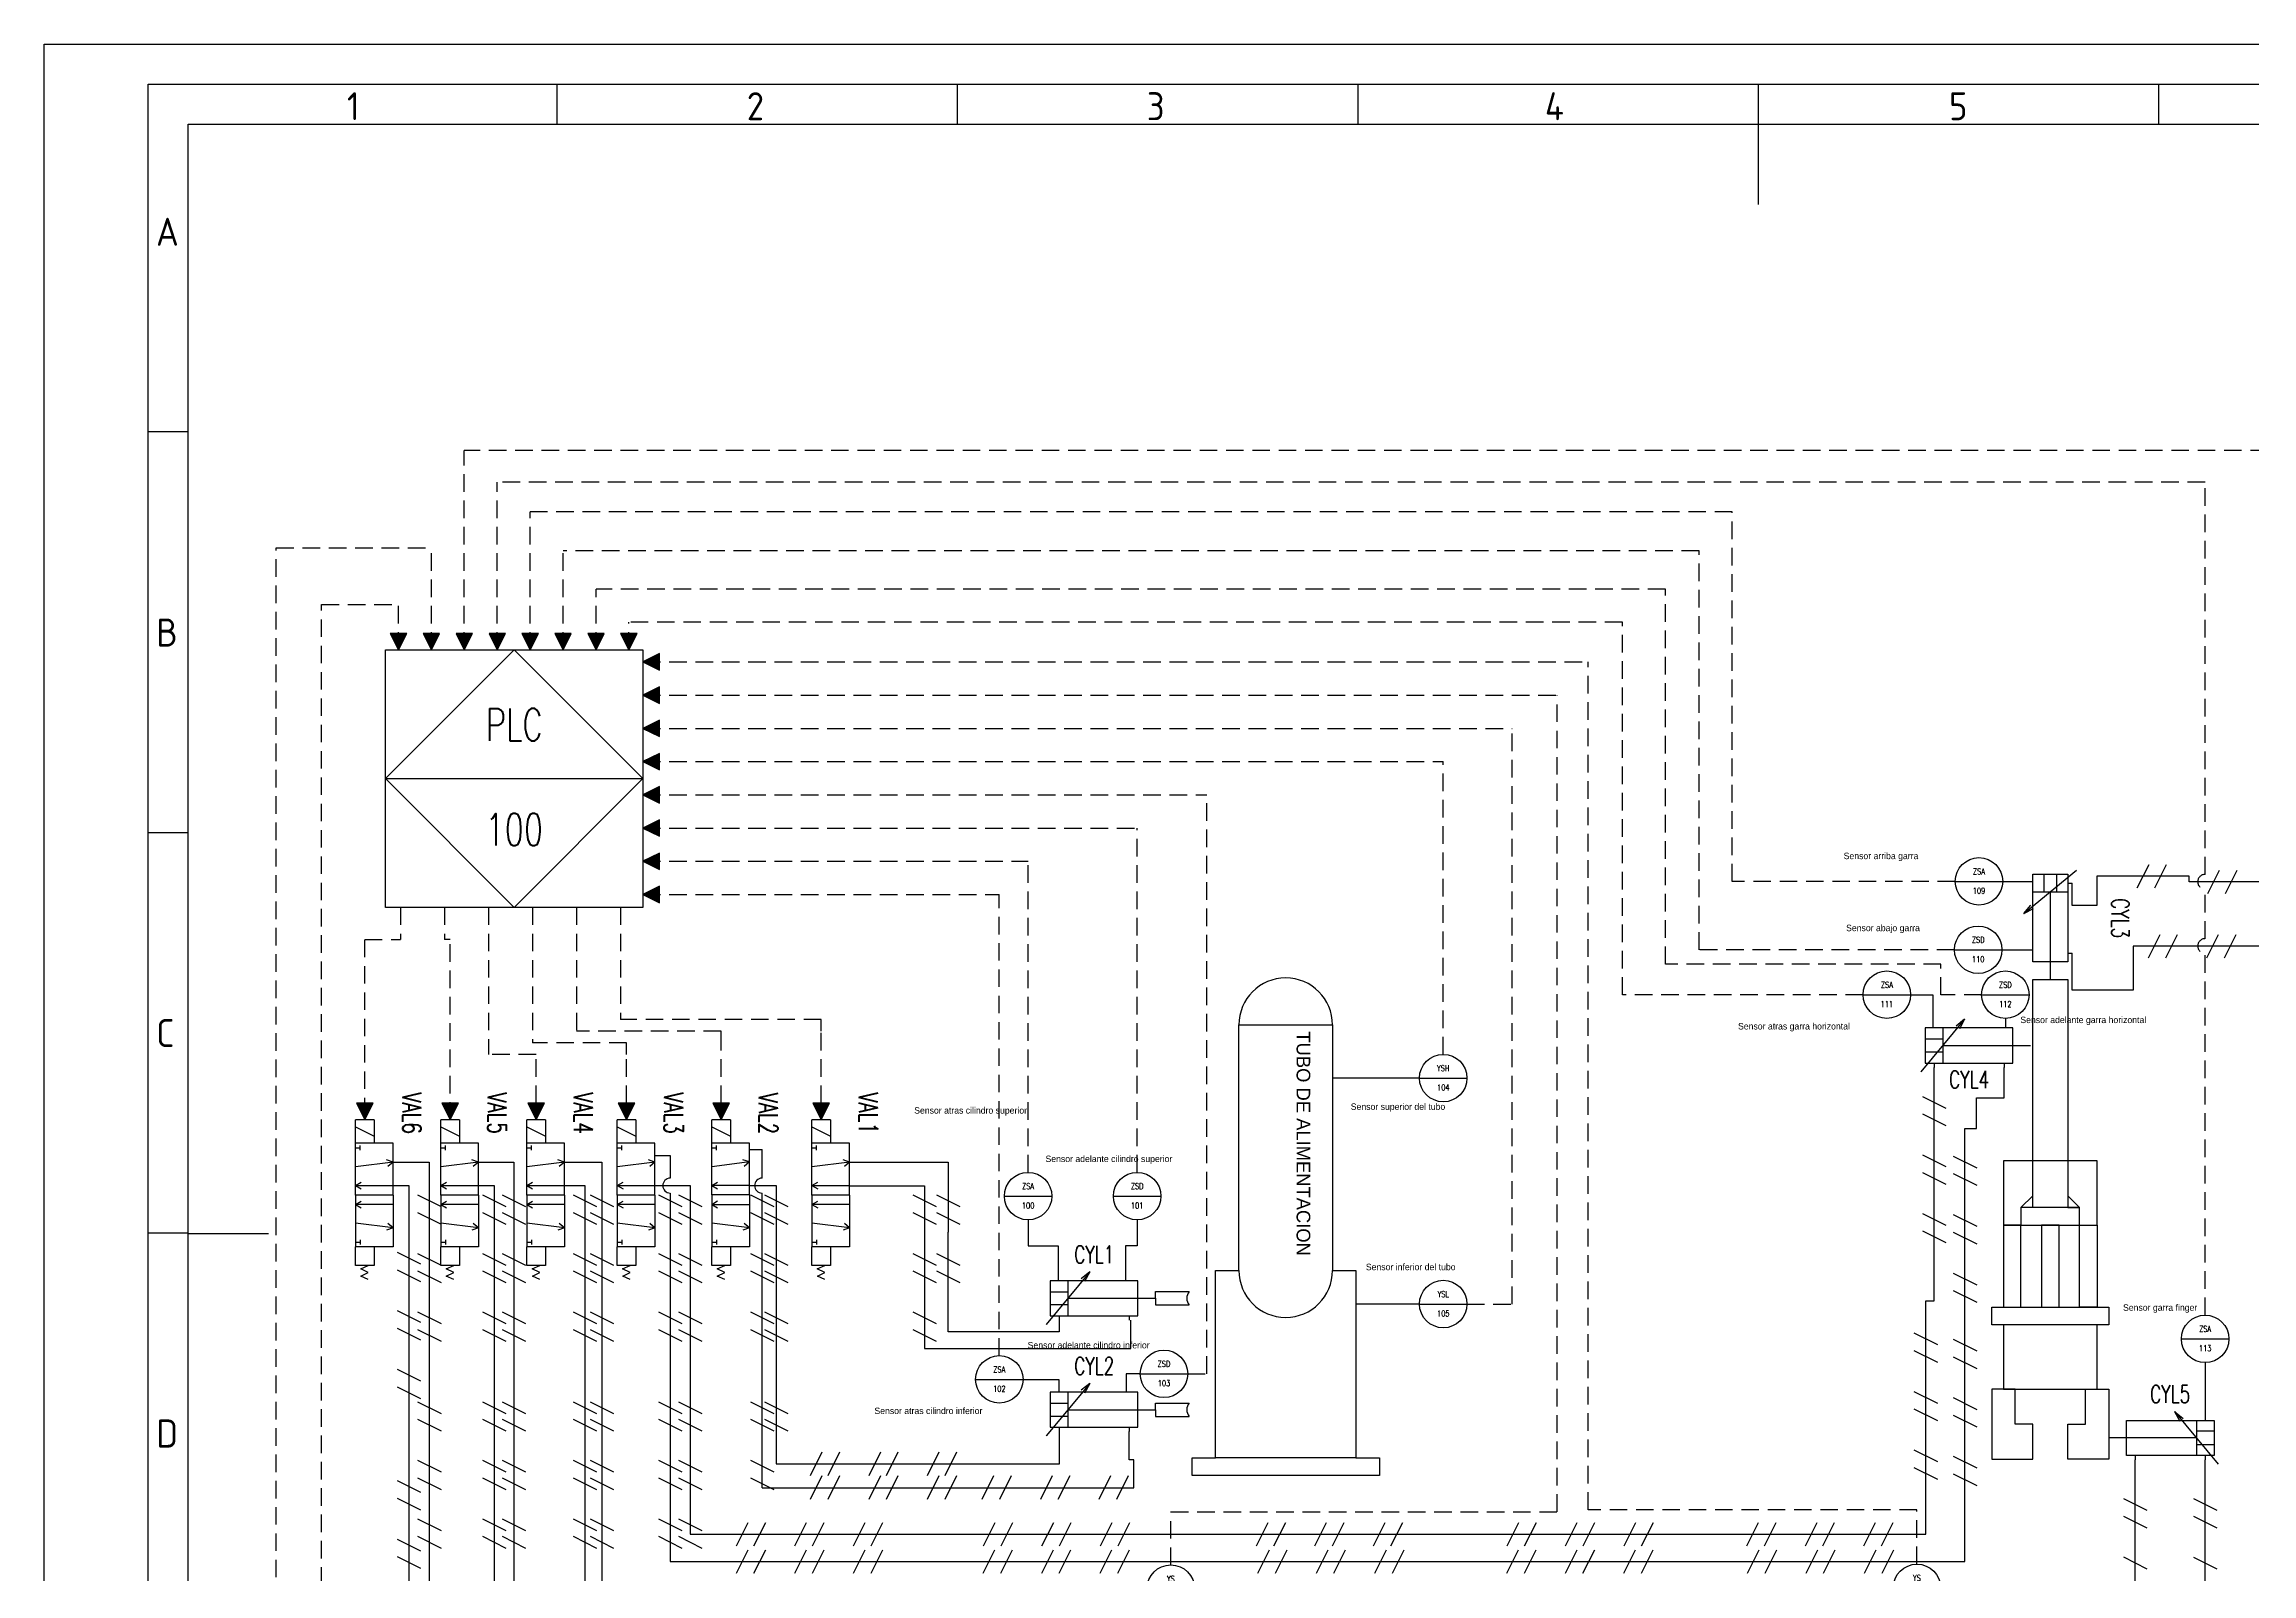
# Model space of a CAD drawing. Header units: millimetres. Extents: x -9 to 566, y -35 to 371.
# Drawn here: x -8.6 to 368.7, y 109.9 to 371.3 of the extents above; entities that cross this region are included whole.
import ezdxf
from ezdxf.enums import TextEntityAlignment as Align

# ---------------------------------------------------------------- set-up
doc = ezdxf.new("R2010")
doc.units = ezdxf.units.MM
doc.header["$LTSCALE"] = 6
doc.linetypes.add('DASHED', pattern=[0.75, 0.5, -0.25])
for name, color, linetype in [('025', 1, 'Continuous'), ('035', 5, 'Continuous'), ('07', 7, 'Continuous'), ('GRN_0.5mm^2', 3, 'DASHED'), ('RED_0.5mm^2', 1, 'Continuous'), ('SYMS', 7, 'Continuous'), ('TAGS', 51, 'Continuous'), ('WHT_0.5mm^2', 7, 'Continuous')]:
    doc.layers.add(name, color=color, linetype=linetype)
doc.styles.add('ISO Proportional', font='isocp.shx')
doc.styles.add('WD', font='romans.shx')

# ---------------------------------------------------------------- blocks, each defined once
blk = doc.blocks.new('IEC_border_a3')
at = {"layer": '035'}
for p, q in [((64, 292), (64, 287)), ((114, 292), (114, 287)), ((164, 292), (164, 287)), ((214, 292), (214, 287)), ((264, 292), (264, 287)), ((17.97, 248.58), (12.98, 248.58)), ((17.98, 198.54), (13, 198.54)), ((17.98, 148.54), (13, 148.54))]:
    blk.add_line(p, q, dxfattribs=at)
for points in [[(0, 297), (420, 297), (420, 0), (0, 0)], [(18, 287), (410, 287), (410, 10), (18, 10)]]:
    blk.add_lwpolyline(points, close=True, dxfattribs=at)
at = {"layer": '07'}
for p, q in [((214, 287), (214, 277)), ((18, 148.5), (28, 148.5))]:
    blk.add_line(p, q, dxfattribs=at)
blk.add_lwpolyline([(13, 292), (415, 292), (415, 5), (13, 5)], close=True, dxfattribs=at)
at = {"layer": '035', "style": 'ISO Proportional'}
for s, p in [('1', (37.81, 287.5)), ('2', (87.73, 287.5)), ('3', (137.68, 287.5)), ('4', (187.38, 287.5)), ('5', (237.84, 287.5)), ('A', (13.98, 271.83)), ('B', (14, 221.79)), ('C', (14, 171.79)), ('D', (14, 121.79))]:
    blk.add_text(s, height=3.5, dxfattribs=at).set_placement(p)
blk = doc.blocks.new('HIN1_INFRONT_MAIN')
at = {"ltscale": 0.127}
blk.add_line((-0.5, 0), (0.5, 0), dxfattribs=at)
at = {"ltscale": 3.2258}
blk.add_circle((0, 0), 0.5, dxfattribs=at)
at = {"style": 'WD', "width": 0.7}
for tag, height, p in [('INST', 0.125, (-0.481, 0.455)), ('TERM01', 0.0625, (-0.524, 0.018)), ('LOC', 0.125, (-0.481, 0.293))]:
    blk.add_attdef(tag, text='', height=height, dxfattribs=at).set_placement(p, align=Align.RIGHT)
for tag, p, height in [('X2TERM04', (0, 0.5), 0.005), ('TERM04', (0.021, 0.531), 0.0625), ('X4TERM01', (-0.5, 0), 0.005), ('X1TERM03', (0.5, 0), 0.005), ('TERM03', (0.522, 0.018), 0.0625), ('RATING1', (0.513, -0.162), 0.125), ('DESC1', (0.513, -0.321), 0.125), ('DESC2', (0.513, -0.51), 0.125), ('X8TERM02', (0, -0.5), 0.005), ('TERM02', (0.023, -0.581), 0.0625), ('WDTAGALT', (0.513, -0.866), 0.125), ('DESC3', (0.513, -0.691), 0.125)]:
    blk.add_attdef(tag, p, '', height=height, dxfattribs=at)
for tag, p in [('TAG1_PART1', (0, 0.147)), ('TAG1_PART2', (0, -0.26))]:
    blk.add_attdef(tag, text='', height=0.125, dxfattribs=at).set_placement(p, align=Align.CENTER)
blk.add_attdef('XREF', text='', height=0.0625, rotation=0.0625, dxfattribs=at).set_placement((0.546, 0.412), align=Align.TOP_CENTER)
at = {"style": 'WD', "width": 0.7, "flags": 1}
for tag, p in [('WDTYPE', (-0.535, -0.17)), ('CAT', (-0.546, -0.253)), ('MFG', (-0.544, -0.28)), ('FAMILY', (-0.537, -0.223)), ('ASSYCODE', (-0.525, -0.306))]:
    blk.add_attdef(tag, text='', height=0.01, dxfattribs=at).set_placement(p, align=Align.CENTER)
blk = doc.blocks.new('VCY1_SGL_VAR_CUSH')
for p, q in [((0.218, 0.344), (0.158, 0.295)), ((0.218, 0.344), (0.181, 0.275)), ((0.562, 0.281), (-0.063, 0.281)), ((-0.063, 0.281), (-0.063, 0.031)), ((-0.063, 0.203), (0.062, 0.203)), ((0.062, 0.281), (0.062, 0.031)), ((0.562, 0.031), (0.562, 0.281)), ((0.062, 0.109), (-0.063, 0.109)), ((-0.063, 0.031), (0.562, 0.031)), ((0, 0.031), (0, 0)), ((0.062, 0.156), (0.688, 0.156)), ((0.5, 0.031), (0.5, 0))]:
    blk.add_line(p, q)
blk.add_lwpolyline([(0.218, 0.344), (-0.093, -0.031), (-0.093, -0.031)])
at = {"style": 'WD', "width": 0.7}
for tag, p in [('INST', (0.25, 0.719)), ('LOC', (0.25, 0.562)), ('TAG1', (0.25, 0.406))]:
    blk.add_attdef(tag, text='', height=0.125, dxfattribs=at).set_placement(p, align=Align.CENTER)
for tag, p in [('DESC1', (-0.156, 0.156)), ('DESC2', (-0.156, 0)), ('DESC3', (-0.156, -0.156)), ('WDTAGALT', (-0.156, -0.312))]:
    blk.add_attdef(tag, text='', height=0.125, dxfattribs=at).set_placement(p, align=Align.RIGHT)
at = {"style": 'WD'}
for tag, p, height, flags in [('WDBLKNAM', (0.374, 0.281), 0.01, 9), ('FAMILY', (0.383, 0.251), 0.01, 9), ('X8TERM01', (0, 0), 0.005, 1), ('WDTYPE', (0.062, 0.062), 0.01, 1), ('X8TERM02', (0.5, 0), 0.005, 1)]:
    blk.add_attdef(tag, p, '', height=height, dxfattribs=dict(at, flags=flags))
at = {"linetype": 'Continuous', "style": 'WD', "flags": 9}
for tag, p in [('ASSYCODE', (0.408, 0.17)), ('MFG', (0.406, 0.188)), ('CAT', (0.408, 0.207))]:
    blk.add_attdef(tag, text='', height=0.01, dxfattribs=at).set_placement(p, align=Align.CENTER)
at = {"style": 'WD'}
blk.add_attdef('XREF', (0.656, 0.219), '', height=0.0625, dxfattribs=at)
at = {"style": 'WD', "width": 0.7}
for tag, p, height in [('RATING1', (0.688, 0), 0.125), ('TERM01', (0.031, -0.094), 0.0625), ('TERM02', (0.531, -0.094), 0.0625)]:
    blk.add_attdef(tag, p, '', height=height, dxfattribs=at)
blk = doc.blocks.new('VVL1_5WAY_2POS')
for p, q in [((0.219, 0), (-0.125, 0)), ((-0.125, 0), (-0.125, -0.25)), ((0, 0), (-0.014, -0.043)), ((0, 0), (0.031, -0.25)), ((0, 0), (0.03, -0.034)), ((0.219, 0), (0.562, 0)), ((0.156, -0.25), (0.156, 0)), ((0.219, 0), (0.219, -0.25)), ((0.281, 0), (0.281, -0.25)), ((0.438, 0), (0.406, -0.25)), ((0.438, 0), (0.408, -0.034)), ((0.438, 0), (0.452, -0.043)), ((0.562, 0), (0.562, -0.25)), ((0.219, -0.25), (-0.125, -0.25)), ((-0.078, -0.219), (-0.109, -0.219)), ((-0.094, -0.25), (-0.094, -0.219)), ((0.156, -0.25), (0.134, -0.211)), ((0.156, -0.25), (0.179, -0.211)), ((0.219, -0.25), (0.562, -0.25)), ((0.281, -0.25), (0.259, -0.211)), ((0.281, -0.25), (0.304, -0.211)), ((0.516, -0.219), (0.547, -0.219)), ((0.531, -0.25), (0.531, -0.219))]:
    blk.add_line(p, q)
at = {"style": 'WD', "width": 0.7}
for tag, p, height in [('DESC1', (0.75, 0.5), 0.125), ('DESC2', (0.75, 0.344), 0.125), ('DESC3', (0.75, 0.188), 0.125), ('WDTAGALT', (0.75, 0.031), 0.125), ('TERM01', (0.031, 0.031), 0.0625), ('TERM02', (0.188, 0.031), 0.0625), ('TERM03', (0.312, 0.031), 0.0625), ('TERM04', (0.469, 0.031), 0.0625), ('TERM05', (-0.062, -0.344), 0.0625), ('TERM06', (0.062, -0.344), 0.0625), ('TERM07', (0.188, -0.344), 0.0625), ('TERM08', (0.312, -0.344), 0.0625), ('TERM09', (0.438, -0.344), 0.0625), ('TERM10', (0.562, -0.344), 0.0625)]:
    blk.add_attdef(tag, p, '', height=height, dxfattribs=at)
for tag, p in [('INST', (-0.188, 0.375)), ('LOC', (-0.188, 0.219)), ('TAG1', (-0.188, 0.062)), ('RATING1', (-0.188, -0.438))]:
    blk.add_attdef(tag, text='', height=0.125, dxfattribs=at).set_placement(p, align=Align.RIGHT)
at = {"style": 'WD'}
for tag, p, height, flags in [('X2TERM01', (0, 0), 0.005, 1), ('WDTYPE', (0.062, 0.062), 0.01, 1), ('X2TERM02', (0.156, 0), 0.005, 1), ('X2TERM03', (0.281, 0), 0.005, 1), ('X2TERM04', (0.438, 0), 0.005, 1), ('WDBLKNAM', (0.499, -0.062), 0.01, 9), ('FAMILY', (0.5, -0.094), 0.005, 9), ('X8TERM05', (-0.094, -0.25), 0.005, 1), ('X8TERM06', (0.031, -0.25), 0.005, 1), ('X8TERM07', (0.156, -0.25), 0.005, 1), ('X8TERM08', (0.281, -0.25), 0.005, 1), ('X8TERM09', (0.406, -0.25), 0.005, 1), ('X8TERM10', (0.531, -0.25), 0.005, 1)]:
    blk.add_attdef(tag, p, '', height=height, dxfattribs=dict(at, flags=flags))
at = {"linetype": 'Continuous', "style": 'WD', "flags": 9}
for tag, p in [('CAT', (0.5, -0.125)), ('ASSYCODE', (0.5, -0.188)), ('MFG', (0.5, -0.156))]:
    blk.add_attdef(tag, p, '', height=0.005, dxfattribs=at)
at = {"style": 'WD'}
blk.add_attdef('XREF', (0.562, -0.438), '', height=0.0625, dxfattribs=at)
blk = doc.blocks.new('VOP1_SOL')
for p, q in [((-0.156, 0), (-0.156, -0.125)), ((-0.156, 0), (0, 0)), ((0, -0.125), (-0.156, -0.125)), ((-0.109, -0.125), (-0.046, 0))]:
    blk.add_line(p, q)
at = {"style": 'WD', "width": 0.7}
for tag, height, p in [('TAG1', 0.125, (-0.188, 0.312)), ('WDTAGALT', 0.125, (-0.188, 0.156)), ('DESC1', 0.125, (-0.188, 0)), ('TERM20', 0.0625, (-0.188, -0.094)), ('XREF', 0.0625, (-0.183, -0.188))]:
    blk.add_attdef(tag, text='', height=height, dxfattribs=at).set_placement(p, align=Align.RIGHT)
at = {"style": 'WD'}
for tag, p, height, flags in [('WDBLKNAM', (0.062, 0.031), 0.01, 9), ('WDTYPE', (0.062, 0.062), 0.01, 1), ('FAMILY', (-0.125, -0.156), 0.005, 9)]:
    blk.add_attdef(tag, p, '', height=height, dxfattribs=dict(at, flags=flags))
at = {"linetype": 'Continuous', "style": 'WD', "flags": 9}
for tag, p in [('MFG', (-0.125, -0.188)), ('ASSYCODE', (-0.094, -0.188)), ('CAT', (-0.094, -0.156))]:
    blk.add_attdef(tag, p, '', height=0.005, dxfattribs=at)
blk = doc.blocks.new('VOP1_SPG_R')
for p, q in [((0, 0), (0.125, 0)), ((0.125, 0), (0.125, -0.125)), ((0.125, -0.125), (0, -0.125)), ((0.147, -0.089), (0.125, -0.039)), ((0.171, -0.039), (0.147, -0.089)), ((0.194, -0.088), (0.171, -0.039)), ((0.218, -0.039), (0.194, -0.088))]:
    blk.add_line(p, q)
at = {"style": 'WD'}
for tag, p, height in [('TAG1', (0.25, 0.312), 0.125), ('XREF', (0.25, -0.188), 0.0625)]:
    blk.add_attdef(tag, p, '', height=height, dxfattribs=at)
at = {"style": 'WD', "width": 0.7}
for tag, p, height in [('WDTAGALT', (0.25, 0.156), 0.125), ('DESC1', (0.25, 0), 0.125), ('TERM20', (0.25, -0.094), 0.0625)]:
    blk.add_attdef(tag, p, '', height=height, dxfattribs=at)
at = {"style": 'WD'}
for tag, p, height, flags in [('WDBLKNAM', (0.062, 0.031), 0.01, 9), ('WDTYPE', (0.062, 0.062), 0.01, 1), ('FAMILY', (0.031, -0.156), 0.005, 9)]:
    blk.add_attdef(tag, p, '', height=height, dxfattribs=dict(at, flags=flags))
at = {"linetype": 'Continuous', "style": 'WD', "flags": 9}
for tag, p in [('MFG', (0.031, -0.188)), ('CAT', (0.062, -0.156)), ('ASSYCODE', (0.062, -0.188))]:
    blk.add_attdef(tag, p, '', height=0.005, dxfattribs=at)
blk = doc.blocks.new('HIN1_INFRONT_MAIN_PLC')
for p, q in [((-0.5, -0.5), (-0.5, 0.5)), ((-0.5, 0.5), (0.5, 0.5)), ((0.5, 0.5), (0.5, -0.5)), ((0.5, -0.5), (-0.5, -0.5))]:
    blk.add_line(p, q)
at = {"ltscale": 0.127}
blk.add_line((-0.5, 0), (0.5, 0), dxfattribs=at)
at = {"ltscale": 25.4, "flags": 128}
blk.add_lwpolyline([(0, 0.5), (-0.5, 0), (0, -0.5), (0.5, 0)], close=True, dxfattribs=at)
at = {"ltscale": 3.2258, "flags": 128}
blk.add_lwpolyline([(0, 0.5), (-0.5, 0), (0, -0.5), (0.5, 0)], close=True, dxfattribs=at)
blk.add_lwpolyline([(0, 0.5), (-0.5, 0), (0, -0.5), (0.5, 0)], close=True, dxfattribs=at)
at = {"style": 'WD', "width": 0.7}
for tag, height, p in [('INST', 0.125, (-0.5816, 0.4156)), ('LOC', 0.125, (-0.5816, 0.254)), ('TERM01', 0.0625, (-0.5242, 0.0184))]:
    blk.add_attdef(tag, text='', height=height, dxfattribs=at).set_placement(p, align=Align.RIGHT)
for tag, p, height in [('TERM04', (0.0207, 0.5306), 0.0625), ('X2TERM04', (0, 0.5), 0.005), ('X4TERM01', (-0.5, 0), 0.005), ('X1TERM03', (0.5, 0), 0.005), ('TERM03', (0.5222, 0.0184), 0.0625), ('RATING1', (0.5485, -0.1677), 0.125), ('DESC1', (0.5485, -0.3266), 0.125), ('DESC2', (0.5485, -0.5165), 0.125), ('X8TERM02', (0, -0.5), 0.005), ('TERM02', (0.0233, -0.5809), 0.0625), ('DESC3', (0.5485, -0.6975), 0.125), ('WDTAGALT', (0.5485, -0.8716), 0.125)]:
    blk.add_attdef(tag, p, '', height=height, dxfattribs=at)
blk.add_attdef('XREF', text='', height=0.0625, rotation=0.0625, dxfattribs=at).set_placement((0.6297, 0.3767), align=Align.TOP_CENTER)
for tag, p in [('TAG1_PART1', (0, 0.147)), ('TAG1_PART2', (0, -0.2602))]:
    blk.add_attdef(tag, text='', height=0.125, dxfattribs=at).set_placement(p, align=Align.CENTER)
at = {"style": 'WD', "width": 0.7, "flags": 1}
for tag, p in [('WDTYPE', (-0.5767, -0.1697)), ('CAT', (-0.5871, -0.2531)), ('FAMILY', (-0.5789, -0.2227)), ('MFG', (-0.5859, -0.2796)), ('ASSYCODE', (-0.5662, -0.3061))]:
    blk.add_attdef(tag, text='', height=0.01, dxfattribs=at).set_placement(p, align=Align.CENTER)
blk = doc.blocks.new('HFA1_FLOW_ARROW_DWN_P')
blk.add_hatch(color=256).paths.add_polyline_path([(0.0625, 0.125), (-0.0625, 0.125), (0, 0)])
blk.add_lwpolyline([(-0.0625, 0.125), (0, 0), (0.0625, 0.125)], close=True)
at = {"style": 'WD', "flags": 1}
for tag, p in [('X2TERM01', (0, 0.125)), ('X8TERM01', (0, 0))]:
    blk.add_attdef(tag, p, '', height=0.0075, dxfattribs=at)

msp = doc.modelspace()

# ---------------------------------------------------------------- linework, layer by layer
for p, q in [((326.12, 228.23), (331.25, 228.23)), ((325.98, 216.54), (331.25, 216.54)), ((310.38, 208.86), (314.18, 208.86)), ((314.18, 208.86), (314.18, 203.18)), ((326.57, 204.8), (326.57, 203.18)), ((226.44, 194.61), (211.58, 194.61)), ((329.24, 172.47), (331.24, 174.47)), ((159.55, 170.38), (159.55, 165.94)), ((178.19, 170.38), (178.19, 165.94)), ((159.55, 165.94), (163.36, 165.94)), ((163.36, 165.94), (164.66, 165.94)), ((164.66, 165.94), (164.66, 159.98)), ((178.19, 165.94), (176.21, 165.94)), ((176.21, 165.94), (176.21, 159.98)), ((181.33, 156.98), (181.33, 158.13)), ((181.33, 158.13), (187.05, 158.13)), ((181.33, 156.98), (181.33, 155.84)), ((181.33, 155.84), (187.05, 155.84)), ((226.44, 155.99), (215.58, 155.99)), ((178.71, 144.07), (176.29, 144.07)), ((176.29, 144.07), (176.29, 140.93)), ((360.72, 145.99), (360.72, 136.12)), ((158.69, 143.12), (162.3, 143.12)), ((162.3, 143.12), (164.8, 143.12)), ((164.8, 143.12), (164.8, 140.93)), ((181.33, 137.93), (181.33, 139.08)), ((181.33, 139.08), (187.05, 139.08)), ((181.33, 137.93), (181.33, 136.79)), ((181.33, 136.79), (187.05, 136.79)), ((215.58, 129.72), (191.58, 129.72))]:
    msp.add_line(p, q)
for points in [[(331.24, 172.47), (331.24, 211.47), (337.24, 211.47), (337.24, 172.47), (339.24, 172.47), (337.24, 174.47)], [(326.24, 152.47), (324.24, 152.47), (324.24, 155.47), (344.24, 155.47), (344.24, 152.47), (342.24, 152.47)]]:
    msp.add_lwpolyline(points)
for points in [[(191.58, 129.72), (191.58, 161.72), (195.58, 161.72), (195.58, 203.72), (211.58, 203.72), (211.58, 161.72), (215.58, 161.72), (215.58, 129.72), (219.58, 129.72), (219.58, 126.72), (187.58, 126.72), (187.58, 129.72)], [(326.24, 169.47), (342.24, 169.47), (342.24, 180.47), (326.24, 180.47)], [(329.24, 169.47), (339.24, 169.47), (339.24, 172.47), (329.24, 172.47)], [(326.24, 155.47), (329.24, 155.47), (329.24, 169.47), (326.24, 169.47)], [(332.74, 155.47), (335.74, 155.47), (335.74, 169.47), (332.74, 169.47)], [(342.24, 155.47), (339.24, 155.47), (339.24, 169.47), (342.24, 169.47)], [(326.24, 141.47), (342.24, 141.47), (342.24, 152.47), (326.24, 152.47)], [(324.24, 141.47), (324.24, 129.47), (331.24, 129.47), (331.24, 135.47), (328.24, 135.47), (328.24, 141.47)], [(344.24, 141.47), (344.24, 129.47), (337.24, 129.47), (337.24, 135.47), (340.24, 135.47), (340.24, 141.47)]]:
    msp.add_lwpolyline(points, close=True)
for points in [[(187.05, 158.13, 0.330259), (187.05, 155.84)], [(187.05, 139.08, 0.330259), (187.05, 136.79)]]:
    msp.add_lwpolyline(points, format="xyb")
for centre, start, end in [((203.58, 203.72), 0, 180), ((203.58, 161.72), 180, 0)]:
    msp.add_arc(centre, 8, start, end)
at = {"layer": '025'}
for p, q in [((349.12, 227.11), (351.12, 231.11)), ((352.12, 227.11), (354.12, 231.11)), ((361.19, 226.16), (363.19, 230.16)), ((364.19, 226.16), (366.19, 230.16)), ((351.01, 215.17), (353.01, 219.17)), ((354.01, 215.17), (356.01, 219.17)), ((361.01, 215.17), (363.01, 219.17)), ((364.01, 215.17), (366.01, 219.17)), ((312.38, 191.49), (316.38, 189.49)), ((312.38, 188.49), (316.38, 186.49)), ((312.38, 181.49), (316.38, 179.49)), ((317.67, 181.29), (321.67, 179.29)), ((312.38, 178.49), (316.38, 176.49)), ((317.67, 178.29), (321.67, 176.29)), ((55.21, 174.65), (59.21, 172.65)), ((66.31, 174.65), (70.31, 172.65)), ((69.67, 174.65), (73.67, 172.65)), ((81.8, 174.65), (85.8, 172.65)), ((84.7, 174.65), (88.7, 172.65)), ((96.38, 174.65), (100.38, 172.65)), ((99.77, 174.65), (103.77, 172.65)), ((112.08, 174.65), (116.08, 172.65)), ((114.47, 174.65), (118.47, 172.65)), ((139.83, 174.65), (143.83, 172.65)), ((143.88, 174.65), (147.88, 172.65)), ((55.21, 171.65), (59.21, 169.65)), ((66.31, 171.65), (70.31, 169.65)), ((69.67, 171.65), (73.67, 169.65)), ((81.8, 171.65), (85.8, 169.65)), ((84.7, 171.65), (88.7, 169.65)), ((96.38, 171.65), (100.38, 169.65)), ((99.77, 171.65), (103.77, 169.65)), ((112.08, 171.65), (116.08, 169.65)), ((114.47, 171.65), (118.47, 169.65)), ((139.83, 171.65), (143.83, 169.65)), ((143.88, 171.65), (147.88, 169.65)), ((312.38, 171.49), (316.38, 169.49)), ((317.67, 171.29), (321.67, 169.29)), ((312.38, 168.49), (316.38, 166.49)), ((317.67, 168.29), (321.67, 166.29)), ((51.71, 164.87), (55.71, 162.87)), ((55.21, 164.65), (59.21, 162.65)), ((66.31, 164.65), (70.31, 162.65)), ((69.67, 164.65), (73.67, 162.65)), ((81.8, 164.65), (85.8, 162.65)), ((84.7, 164.65), (88.7, 162.65)), ((96.38, 164.65), (100.38, 162.65)), ((99.77, 164.65), (103.77, 162.65)), ((112.08, 164.65), (116.08, 162.65)), ((114.47, 164.65), (118.47, 162.65)), ((139.83, 164.65), (143.83, 162.65)), ((143.88, 164.65), (147.88, 162.65)), ((51.71, 161.87), (55.71, 159.87)), ((55.21, 161.65), (59.21, 159.65)), ((66.31, 161.65), (70.31, 159.65)), ((69.67, 161.65), (73.67, 159.65)), ((81.8, 161.65), (85.8, 159.65)), ((84.7, 161.65), (88.7, 159.65)), ((96.38, 161.65), (100.38, 159.65)), ((99.77, 161.65), (103.77, 159.65)), ((112.08, 161.65), (116.08, 159.65)), ((114.47, 161.65), (118.47, 159.65)), ((139.83, 161.65), (143.83, 159.65)), ((143.88, 161.65), (147.88, 159.65)), ((317.67, 161.29), (321.67, 159.29)), ((51.71, 154.87), (55.71, 152.87)), ((317.67, 158.29), (321.67, 156.29)), ((51.71, 151.87), (55.71, 149.87)), ((55.21, 154.65), (59.21, 152.65)), ((55.21, 151.65), (59.21, 149.65)), ((66.31, 154.65), (70.31, 152.65)), ((66.31, 151.65), (70.31, 149.65)), ((69.67, 154.65), (73.67, 152.65)), ((69.67, 151.65), (73.67, 149.65)), ((81.8, 154.65), (85.8, 152.65)), ((81.8, 151.65), (85.8, 149.65)), ((84.7, 154.65), (88.7, 152.65)), ((84.7, 151.65), (88.7, 149.65)), ((96.38, 154.65), (100.38, 152.65)), ((96.38, 151.65), (100.38, 149.65)), ((99.77, 154.65), (103.77, 152.65)), ((99.77, 151.65), (103.77, 149.65)), ((112.08, 154.65), (116.08, 152.65)), ((112.08, 151.65), (116.08, 149.65)), ((114.47, 154.65), (118.47, 152.65)), ((114.47, 151.65), (118.47, 149.65)), ((139.83, 154.65), (143.83, 152.65)), ((139.83, 151.65), (143.83, 149.65)), ((310.95, 151.07), (314.95, 149.07)), ((310.95, 148.07), (314.95, 146.07)), ((317.67, 150), (321.67, 148)), ((51.71, 144.87), (55.71, 142.87)), ((317.67, 147), (321.67, 145)), ((51.71, 141.87), (55.71, 139.87)), ((310.95, 141.07), (314.95, 139.07)), ((317.67, 140), (321.67, 138)), ((55.21, 139.3), (59.21, 137.3)), ((55.21, 136.3), (59.21, 134.3)), ((66.31, 139.3), (70.31, 137.3)), ((66.31, 136.3), (70.31, 134.3)), ((69.67, 139.3), (73.67, 137.3)), ((69.67, 136.3), (73.67, 134.3)), ((81.8, 139.3), (85.8, 137.3)), ((81.8, 136.3), (85.8, 134.3)), ((84.7, 139.3), (88.7, 137.3)), ((84.7, 136.3), (88.7, 134.3)), ((96.38, 139.3), (100.38, 137.3)), ((96.38, 136.3), (100.38, 134.3)), ((99.77, 139.3), (103.77, 137.3)), ((99.77, 136.3), (103.77, 134.3)), ((112.08, 139.3), (116.08, 137.3)), ((112.08, 136.3), (116.08, 134.3)), ((114.47, 139.3), (118.47, 137.3)), ((114.47, 136.3), (118.47, 134.3)), ((310.95, 138.07), (314.95, 136.07)), ((317.67, 137), (321.67, 135)), ((55.21, 129.3), (59.21, 127.3)), ((66.31, 129.3), (70.31, 127.3)), ((69.67, 129.3), (73.67, 127.3)), ((81.8, 129.3), (85.8, 127.3)), ((84.7, 129.3), (88.7, 127.3)), ((96.38, 129.3), (100.38, 127.3)), ((99.77, 129.3), (103.77, 127.3)), ((112.08, 129.3), (116.08, 127.3)), ((122.36, 126.71), (124.36, 130.71)), ((125.36, 126.71), (127.36, 130.71)), ((132.36, 126.71), (134.36, 130.71)), ((135.36, 126.71), (137.36, 130.71)), ((142.36, 126.71), (144.36, 130.71)), ((145.36, 126.71), (147.36, 130.71)), ((310.95, 131.07), (314.95, 129.07)), ((317.67, 130), (321.67, 128)), ((51.71, 125.83), (55.71, 123.83)), ((55.21, 126.3), (59.21, 124.3)), ((66.31, 126.3), (70.31, 124.3)), ((69.67, 126.3), (73.67, 124.3)), ((81.8, 126.3), (85.8, 124.3)), ((84.7, 126.3), (88.7, 124.3)), ((96.38, 126.3), (100.38, 124.3)), ((99.77, 126.3), (103.77, 124.3)), ((112.08, 126.3), (116.08, 124.3)), ((122.36, 122.67), (124.36, 126.67)), ((125.36, 122.67), (127.36, 126.67)), ((132.36, 122.67), (134.36, 126.67)), ((135.36, 122.67), (137.36, 126.67)), ((142.36, 122.67), (144.36, 126.67)), ((145.36, 122.67), (147.36, 126.67)), ((151.71, 122.67), (153.71, 126.67)), ((154.71, 122.67), (156.71, 126.67)), ((161.71, 122.67), (163.71, 126.67)), ((164.71, 122.67), (166.71, 126.67)), ((171.71, 122.67), (173.71, 126.67)), ((174.71, 122.67), (176.71, 126.67)), ((310.95, 128.07), (314.95, 126.07)), ((317.67, 127), (321.67, 125)), ((51.71, 122.83), (55.71, 120.83)), ((346.74, 122.77), (350.74, 120.77)), ((358.72, 122.75), (362.72, 120.75)), ((55.21, 119.3), (59.21, 117.3)), ((66.31, 119.3), (70.31, 117.3)), ((69.67, 119.3), (73.67, 117.3)), ((81.8, 119.3), (85.8, 117.3)), ((84.7, 119.3), (88.7, 117.3)), ((96.38, 119.3), (100.38, 117.3)), ((99.77, 119.3), (103.77, 117.3)), ((109.7, 114.67), (111.7, 118.67)), ((112.7, 114.67), (114.7, 118.67)), ((119.7, 114.67), (121.7, 118.67)), ((122.7, 114.67), (124.7, 118.67)), ((129.7, 114.67), (131.7, 118.67)), ((132.7, 114.67), (134.7, 118.67)), ((151.92, 114.67), (153.92, 118.67)), ((154.92, 114.67), (156.92, 118.67)), ((161.92, 114.67), (163.92, 118.67)), ((164.92, 114.67), (166.92, 118.67)), ((171.92, 114.67), (173.92, 118.67)), ((174.92, 114.67), (176.92, 118.67)), ((198.57, 114.67), (200.57, 118.67)), ((201.57, 114.67), (203.57, 118.67)), ((208.57, 114.67), (210.57, 118.67)), ((211.57, 114.67), (213.57, 118.67)), ((218.57, 114.67), (220.57, 118.67)), ((221.57, 114.67), (223.57, 118.67)), ((241.41, 114.67), (243.41, 118.67)), ((244.41, 114.67), (246.41, 118.67)), ((251.41, 114.67), (253.41, 118.67)), ((254.41, 114.67), (256.41, 118.67)), ((261.41, 114.67), (263.41, 118.67)), ((264.41, 114.67), (266.41, 118.67)), ((282.39, 114.67), (284.39, 118.67)), ((285.39, 114.67), (287.39, 118.67)), ((292.39, 114.67), (294.39, 118.67)), ((295.39, 114.67), (297.39, 118.67)), ((302.39, 114.67), (304.39, 118.67)), ((305.39, 114.67), (307.39, 118.67)), ((346.74, 119.77), (350.74, 117.77)), ((358.72, 119.75), (362.72, 117.75)), ((51.71, 115.83), (55.71, 113.83)), ((55.21, 116.3), (59.21, 114.3)), ((66.31, 116.3), (70.31, 114.3)), ((69.67, 116.3), (73.67, 114.3)), ((81.8, 116.3), (85.8, 114.3)), ((84.7, 116.3), (88.7, 114.3)), ((96.38, 116.3), (100.38, 114.3)), ((99.77, 116.3), (103.77, 114.3)), ((109.7, 110), (111.7, 114)), ((112.7, 110), (114.7, 114)), ((119.7, 110), (121.7, 114)), ((122.7, 110), (124.7, 114)), ((129.7, 110), (131.7, 114)), ((132.7, 110), (134.7, 114)), ((151.87, 110), (153.87, 114)), ((154.87, 110), (156.87, 114)), ((161.87, 110), (163.87, 114)), ((164.87, 110), (166.87, 114)), ((171.87, 110), (173.87, 114)), ((174.87, 110), (176.87, 114)), ((198.81, 110), (200.81, 114)), ((201.81, 110), (203.81, 114)), ((208.81, 110), (210.81, 114)), ((211.81, 110), (213.81, 114)), ((218.81, 110), (220.81, 114)), ((221.81, 110), (223.81, 114)), ((241.38, 110), (243.38, 114)), ((244.38, 110), (246.38, 114)), ((251.38, 110), (253.38, 114)), ((254.38, 110), (256.38, 114)), ((261.38, 110), (263.38, 114)), ((264.38, 110), (266.38, 114)), ((282.5, 110), (284.5, 114)), ((285.5, 110), (287.5, 114)), ((292.5, 110), (294.5, 114)), ((295.5, 110), (297.5, 114)), ((302.5, 110), (304.5, 114)), ((305.5, 110), (307.5, 114)), ((51.71, 112.83), (55.71, 110.83)), ((346.74, 112.77), (350.74, 110.77)), ((358.72, 112.75), (362.72, 110.75))]:
    msp.add_line(p, q, dxfattribs=at)
at = {"layer": 'GRN_0.5mm^2'}
for p, q in [((63.19, 267.8), (63.19, 301.86)), ((227.88, 301.86), (63.19, 301.86)), ((407.45, 301.86), (227.88, 301.86)), ((68.82, 267.8), (68.82, 296.47)), ((360.72, 296.47), (68.82, 296.47)), ((360.72, 229.43), (360.72, 296.47)), ((74.44, 267.8), (74.44, 291.4)), ((279.89, 291.4), (74.44, 291.4)), ((279.89, 228.23), (279.89, 291.4)), ((31.05, 55.29), (31.05, 285.24)), ((31.05, 285.24), (57.56, 285.24)), ((57.56, 267.8), (57.56, 285.24)), ((80.07, 267.8), (80.07, 284.72)), ((274.22, 284.72), (80.07, 284.72)), ((274.22, 216.54), (274.22, 284.72)), ((38.8, 72.01), (38.8, 275.53)), ((38.8, 275.53), (51.94, 275.53)), ((51.94, 267.8), (51.94, 275.53)), ((85.7, 267.8), (85.7, 278.18)), ((268.46, 278.18), (85.7, 278.18)), ((268.46, 214.08), (268.46, 278.18)), ((91.32, 267.8), (91.32, 272.54)), ((261.13, 272.54), (91.32, 272.54)), ((261.13, 208.86), (261.13, 272.54)), ((93.73, 265.75), (255.25, 265.75)), ((255.25, 120.84), (255.25, 265.75)), ((93.73, 260.06), (249.98, 260.06)), ((249.98, 120.48), (249.98, 260.06)), ((93.73, 254.38), (242.28, 254.38)), ((242.28, 155.99), (242.28, 254.38)), ((93.73, 248.7), (230.5, 248.7)), ((230.5, 198.67), (230.5, 248.7)), ((93.73, 243.02), (190.1, 243.02)), ((190.1, 144.07), (190.1, 243.02)), ((93.73, 237.34), (178.19, 237.34)), ((178.19, 178.49), (178.19, 237.34)), ((93.73, 231.66), (159.55, 231.66)), ((159.55, 178.49), (159.55, 231.66)), ((318, 228.23), (279.89, 228.23)), ((360.72, 218.44), (360.72, 226.89)), ((52.28, 223.78), (52.28, 218.29)), ((59.8, 223.78), (59.8, 218.29)), ((67.31, 223.78), (67.31, 198.63)), ((74.83, 223.78), (74.83, 200.63)), ((82.34, 223.78), (82.34, 202.63)), ((89.86, 223.78), (89.86, 204.63)), ((93.73, 225.98), (154.63, 225.98)), ((154.63, 147.18), (154.63, 225.98)), ((46.18, 218.29), (52.28, 218.29)), ((46.18, 188.25), (46.18, 218.29)), ((60.77, 218.29), (59.8, 218.29)), ((60.77, 187.5), (60.77, 218.29)), ((317.87, 216.54), (274.22, 216.54)), ((360.72, 154.1), (360.72, 215.9)), ((315.57, 214.08), (268.46, 214.08)), ((315.57, 208.86), (315.57, 214.08)), ((302.27, 208.86), (261.13, 208.86)), ((322.51, 208.86), (315.57, 208.86)), ((124.19, 204.63), (89.86, 204.63)), ((124.19, 202.63), (124.19, 204.63)), ((90.92, 200.63), (74.83, 200.63)), ((107.09, 202.63), (82.34, 202.63)), ((90.92, 199.63), (90.92, 200.63)), ((107.09, 200.63), (107.09, 202.63)), ((107.09, 190.32), (107.09, 200.63)), ((124.19, 190.32), (124.19, 202.63)), ((75.48, 198.63), (67.31, 198.63)), ((75.48, 190.32), (75.48, 198.63)), ((90.92, 198.63), (90.92, 199.63)), ((90.92, 190.32), (90.92, 198.63)), ((46.18, 187.5), (46.18, 187.5)), ((234.55, 155.99), (242.28, 155.99)), ((186.82, 144.07), (190.1, 144.07)), ((311.46, 120.84), (255.25, 120.84)), ((311.46, 111.54), (311.46, 120.84)), ((183.94, 111.41), (183.94, 120.48)), ((183.94, 120.48), (249.98, 120.48))]:
    msp.add_line(p, q, dxfattribs=at)
for centre in [(360.72, 228.16), (360.72, 217.17)]:
    msp.add_arc(centre, 1.27, 90, 270, dxfattribs=at)
at = {"layer": 'RED_0.5mm^2'}
for p, q in [((337.99, 224.13), (337.99, 227.94)), ((358.01, 229.11), (342.23, 229.11)), ((342.23, 229.11), (342.23, 224.13)), ((358.01, 228.16), (358.01, 229.11)), ((380.56, 228.16), (358.01, 228.16)), ((342.23, 224.13), (337.99, 224.13)), ((337.99, 209.61), (337.99, 215.96)), ((379.29, 217.17), (348.4, 217.17)), ((348.4, 217.17), (348.4, 209.61)), ((348.4, 209.61), (337.99, 209.61)), ((314.38, 156.55), (314.38, 196.44)), ((326.36, 191.22), (326.36, 196.44)), ((321.61, 186), (321.61, 191.22)), ((321.61, 191.22), (326.36, 191.22)), ((319.67, 112), (319.67, 186)), ((319.67, 186), (321.61, 186)), ((95.75, 181.38), (98.38, 181.38)), ((98.38, 181.38), (98.38, 177.51)), ((111.92, 182.38), (114.08, 182.38)), ((114.08, 177.51), (114.08, 182.38)), ((51.01, 180.27), (57.21, 180.27)), ((57.21, 180.27), (57.21, 17.66)), ((65.6, 180.27), (71.67, 180.27)), ((71.67, 180.27), (71.67, 32.04)), ((80.3, 180.27), (86.7, 180.27)), ((86.7, 180.27), (86.7, 46.78)), ((129.02, 180.27), (145.88, 180.27)), ((145.88, 180.27), (145.88, 176.24)), ((51.01, 176.24), (53.71, 176.24)), ((53.71, 176.24), (53.71, 12.6)), ((65.6, 176.24), (68.31, 176.24)), ((68.31, 176.24), (68.31, 24.49)), ((80.3, 176.24), (83.8, 176.24)), ((83.8, 176.24), (83.8, 39.1)), ((95.75, 176.24), (101.77, 176.24)), ((98.38, 174.97), (98.38, 112)), ((101.77, 176.24), (101.77, 116.67)), ((111.92, 176.24), (116.47, 176.24)), ((114.08, 124.59), (114.08, 174.97)), ((116.47, 176.24), (116.47, 128.71)), ((129.02, 176.2), (141.83, 176.2)), ((141.83, 176.2), (141.83, 148.41)), ((145.88, 176.24), (145.88, 168.3)), ((145.88, 151.22), (145.88, 168.3)), ((312.95, 116.67), (312.95, 156.55)), ((312.95, 156.55), (314.38, 156.55)), ((164.85, 151.22), (145.88, 151.22)), ((164.85, 153.24), (164.85, 151.22)), ((177.12, 148.41), (177.12, 153.24)), ((141.83, 148.41), (177.12, 148.41)), ((164.94, 128.71), (164.94, 134.19)), ((176.84, 129.39), (176.84, 134.19)), ((116.47, 128.71), (164.94, 128.71)), ((177.64, 129.39), (176.84, 129.39)), ((177.64, 124.59), (177.64, 129.39)), ((348.74, 76.93), (348.74, 129.38)), ((360.72, 80.71), (360.72, 129.38)), ((114.08, 124.59), (177.64, 124.59)), ((101.77, 116.67), (312.95, 116.67)), ((98.38, 112), (319.67, 112))]:
    msp.add_line(p, q, dxfattribs=at)
for centre in [(98.38, 176.24), (114.08, 176.24)]:
    msp.add_arc(centre, 1.27, 90, 270, dxfattribs=at)

# ---------------------------------------------------------------- block references
at = {"xscale": 1.368873978961277, "yscale": 1.368873978961277, "zscale": 1.368873978961277}
msp.add_blockref('IEC_border_a3', (-8.62, -35.24), dxfattribs=at)
at = {"layer": 'GRN_0.5mm^2', "xscale": 22.55071336120091, "yscale": 22.55071336120091, "zscale": 22.55071336120091}
for p in [(51.94, 267.8), (57.56, 267.8), (63.19, 267.8), (68.82, 267.8), (74.44, 267.8), (80.07, 267.8), (85.7, 267.8), (91.32, 267.8), (46.18, 187.5), (60.77, 187.5), (75.48, 187.5), (90.92, 187.5), (107.09, 187.5), (124.19, 187.5)]:
    msp.add_blockref('HFA1_FLOW_ARROW_DWN_P', p, dxfattribs=at)
at = {"layer": 'GRN_0.5mm^2', "xscale": 22.55071336120091, "yscale": 22.55071336120091, "zscale": 22.55071336120091, "rotation": 270}
for p in [(93.73, 265.75), (93.73, 260.06), (93.73, 254.38), (93.73, 248.7), (93.73, 243.02), (93.73, 237.34), (93.73, 231.66), (93.73, 225.98)]:
    msp.add_blockref('HFA1_FLOW_ARROW_DWN_P', p, dxfattribs=at)
at = {"layer": 'SYMS'}
ref = msp.add_blockref('HIN1_INFRONT_MAIN_PLC', (71.72, 245.79), dxfattribs=dict(at, xscale=44.01572724226612, yscale=44.01572724226612, zscale=44.01572724226612))
ref.add_attrib('TAG1_PART1', 'PLC', dxfattribs={"layer": 'TAGS', "color": 6, "height": 5.502, "style": 'WD', "width": 0.7}).set_placement((71.72, 252.26), align=Align.CENTER)
ref.add_attrib('TAG1_PART2', '100', dxfattribs={"layer": 'TAGS', "color": 6, "height": 5.502, "style": 'WD', "width": 0.7}).set_placement((71.72, 234.34), align=Align.CENTER)
ref = msp.add_blockref('HIN1_INFRONT_MAIN', (322.06, 228.23), dxfattribs=dict(at, xscale=8.116269090115566, yscale=8.116269090115566, zscale=8.116269090115566))
ref.add_attrib('TAG1_PART1', 'ZSA', dxfattribs={"layer": 'TAGS', "color": 6, "height": 1.015, "style": 'WD', "width": 0.7}).set_placement((322.06, 229.43), align=Align.CENTER)
ref.add_attrib('TAG1_PART2', '109', dxfattribs={"layer": 'TAGS', "color": 6, "height": 1.015, "style": 'WD', "width": 0.7}).set_placement((322.06, 226.12), align=Align.CENTER)
ref = msp.add_blockref('VCY1_SGL_VAR_CUSH', (337.99, 227.94), dxfattribs=dict(at, xscale=-23.96096126502142, yscale=23.96096126502142, zscale=23.96096126502142, rotation=90))
ref.add_attrib('TAG1', 'CYL3', dxfattribs={"layer": 'TAGS', "color": 6, "height": 2.995, "rotation": 270, "style": 'WD', "width": 0.7}).set_placement((344.73, 221.95), align=Align.CENTER)
ref = msp.add_blockref('HIN1_INFRONT_MAIN', (321.93, 216.54), dxfattribs=dict(at, xscale=8.116269090115566, yscale=8.116269090115566, zscale=8.116269090115566))
ref.add_attrib('TAG1_PART1', 'ZSD', dxfattribs={"layer": 'TAGS', "color": 6, "height": 1.015, "style": 'WD', "width": 0.7}).set_placement((321.93, 217.73), align=Align.CENTER)
ref.add_attrib('TAG1_PART2', '110', dxfattribs={"layer": 'TAGS', "color": 6, "height": 1.015, "style": 'WD', "width": 0.7}).set_placement((321.93, 214.42), align=Align.CENTER)
ref = msp.add_blockref('HIN1_INFRONT_MAIN', (306.32, 208.86), dxfattribs=dict(at, xscale=8.116269090115566, yscale=8.116269090115566, zscale=8.116269090115566))
ref.add_attrib('TAG1_PART1', 'ZSA', dxfattribs={"layer": 'TAGS', "color": 6, "height": 1.015, "style": 'WD', "width": 0.7}).set_placement((306.32, 210.05), align=Align.CENTER)
ref.add_attrib('TAG1_PART2', '111', dxfattribs={"layer": 'TAGS', "color": 6, "height": 1.015, "style": 'WD', "width": 0.7}).set_placement((306.32, 206.75), align=Align.CENTER)
ref = msp.add_blockref('HIN1_INFRONT_MAIN', (326.57, 208.86), dxfattribs=dict(at, xscale=8.116269090115566, yscale=8.116269090115566, zscale=8.116269090115566))
ref.add_attrib('TAG1_PART1', 'ZSD', dxfattribs={"layer": 'TAGS', "color": 6, "height": 1.015, "style": 'WD', "width": 0.7}).set_placement((326.57, 210.05), align=Align.CENTER)
ref.add_attrib('TAG1_PART2', '112', dxfattribs={"layer": 'TAGS', "color": 6, "height": 1.015, "style": 'WD', "width": 0.7}).set_placement((326.57, 206.75), align=Align.CENTER)
ref = msp.add_blockref('VCY1_SGL_VAR_CUSH', (314.38, 196.44), dxfattribs=dict(at, xscale=23.96096126502142, yscale=23.96096126502142, zscale=23.96096126502142))
ref.add_attrib('TAG1', 'CYL4', dxfattribs={"layer": 'TAGS', "color": 6, "height": 2.995, "style": 'WD', "width": 0.7}).set_placement((320.37, 192.88), align=Align.CENTER)
ref = msp.add_blockref('HIN1_INFRONT_MAIN', (230.5, 194.61), dxfattribs=dict(at, xscale=8.116269090115566, yscale=8.116269090115566, zscale=8.116269090115566))
ref.add_attrib('TAG1_PART1', 'YSH', dxfattribs={"layer": 'TAGS', "color": 6, "height": 1.015, "style": 'WD', "width": 0.7}).set_placement((230.5, 195.8), align=Align.CENTER)
ref.add_attrib('TAG1_PART2', '104', dxfattribs={"layer": 'TAGS', "color": 6, "height": 1.015, "style": 'WD', "width": 0.7}).set_placement((230.5, 192.5), align=Align.CENTER)
ref = msp.add_blockref('VVL1_5WAY_2POS', (51.01, 180.27), dxfattribs=dict(at, xscale=25.75004245348794, yscale=25.75004245348794, zscale=25.75004245348794, rotation=270))
ref.add_attrib('TAG1', 'VAL6', dxfattribs={"layer": 'TAGS', "color": 6, "height": 3.219, "rotation": 270, "style": 'WD', "width": 0.7}).set_placement((52.62, 185.09), align=Align.RIGHT)
ref = msp.add_blockref('VVL1_5WAY_2POS', (65.6, 180.27), dxfattribs=dict(at, xscale=25.75004245348794, yscale=25.75004245348794, zscale=25.75004245348794, rotation=270))
ref.add_attrib('TAG1', 'VAL5', dxfattribs={"layer": 'TAGS', "color": 6, "height": 3.219, "rotation": 270, "style": 'WD', "width": 0.7}).set_placement((67.21, 185.09), align=Align.RIGHT)
ref = msp.add_blockref('VVL1_5WAY_2POS', (80.3, 180.27), dxfattribs=dict(at, xscale=25.75004245348794, yscale=25.75004245348794, zscale=25.75004245348794, rotation=270))
ref.add_attrib('TAG1', 'VAL4', dxfattribs={"layer": 'TAGS', "color": 6, "height": 3.219, "rotation": 270, "style": 'WD', "width": 0.7}).set_placement((81.91, 185.09), align=Align.RIGHT)
ref = msp.add_blockref('VVL1_5WAY_2POS', (95.75, 180.27), dxfattribs=dict(at, xscale=25.75004245348794, yscale=25.75004245348794, zscale=25.75004245348794, rotation=270))
ref.add_attrib('TAG1', 'VAL3', dxfattribs={"layer": 'TAGS', "color": 6, "height": 3.219, "rotation": 270, "style": 'WD', "width": 0.7}).set_placement((97.35, 185.09), align=Align.RIGHT)
ref = msp.add_blockref('VVL1_5WAY_2POS', (111.92, 169), dxfattribs=dict(at, xscale=-25.75004245348794, yscale=25.75004245348794, zscale=25.75004245348794, rotation=270))
ref.add_attrib('TAG1', 'VAL2', dxfattribs={"layer": 'TAGS', "color": 6, "height": 3.219, "rotation": 270, "style": 'WD', "width": 0.7}).set_placement((113.53, 185.03), align=Align.RIGHT)
ref = msp.add_blockref('VVL1_5WAY_2POS', (129.02, 180.27), dxfattribs=dict(at, xscale=25.75004245348794, yscale=25.75004245348794, zscale=25.75004245348794, rotation=270))
ref.add_attrib('TAG1', 'VAL1', dxfattribs={"layer": 'TAGS', "color": 6, "height": 3.219, "rotation": 270, "style": 'WD', "width": 0.7}).set_placement((130.62, 185.09), align=Align.RIGHT)
at = {"layer": 'SYMS', "xscale": 25.75004245348794, "yscale": 25.75004245348794, "zscale": 25.75004245348794, "rotation": 270}
for name, p in [('VOP1_SOL', (47.79, 183.48)), ('VOP1_SOL', (62.38, 183.48)), ('VOP1_SOL', (77.09, 183.48)), ('VOP1_SOL', (92.53, 183.48)), ('VOP1_SOL', (108.7, 183.48)), ('VOP1_SOL', (125.8, 183.48)), ('VOP1_SPG_R', (47.79, 165.78)), ('VOP1_SPG_R', (62.38, 165.78)), ('VOP1_SPG_R', (77.09, 165.78)), ('VOP1_SPG_R', (92.53, 165.78)), ('VOP1_SPG_R', (108.7, 165.78)), ('VOP1_SPG_R', (125.8, 165.78))]:
    msp.add_blockref(name, p, dxfattribs=at)
at = {"layer": 'SYMS'}
ref = msp.add_blockref('HIN1_INFRONT_MAIN', (159.55, 174.44), dxfattribs=dict(at, xscale=8.116269090115566, yscale=8.116269090115566, zscale=8.116269090115566))
ref.add_attrib('TAG1_PART1', 'ZSA', dxfattribs={"layer": 'TAGS', "color": 6, "height": 1.015, "style": 'WD', "width": 0.7}).set_placement((159.55, 175.63), align=Align.CENTER)
ref.add_attrib('TAG1_PART2', '100', dxfattribs={"layer": 'TAGS', "color": 6, "height": 1.015, "style": 'WD', "width": 0.7}).set_placement((159.55, 172.32), align=Align.CENTER)
ref = msp.add_blockref('HIN1_INFRONT_MAIN', (178.19, 174.44), dxfattribs=dict(at, xscale=8.116269090115566, yscale=8.116269090115566, zscale=8.116269090115566))
ref.add_attrib('TAG1_PART1', 'ZSD', dxfattribs={"layer": 'TAGS', "color": 6, "height": 1.015, "style": 'WD', "width": 0.7}).set_placement((178.19, 175.63), align=Align.CENTER)
ref.add_attrib('TAG1_PART2', '101', dxfattribs={"layer": 'TAGS', "color": 6, "height": 1.015, "style": 'WD', "width": 0.7}).set_placement((178.19, 172.32), align=Align.CENTER)
ref = msp.add_blockref('VCY1_SGL_VAR_CUSH', (164.85, 153.24), dxfattribs=dict(at, xscale=23.96096126502142, yscale=23.96096126502142, zscale=23.96096126502142))
ref.add_attrib('TAG1', 'CYL1', dxfattribs={"layer": 'TAGS', "color": 6, "height": 2.995, "style": 'WD', "width": 0.7}).set_placement((170.85, 162.97), align=Align.CENTER)
ref = msp.add_blockref('HIN1_INFRONT_MAIN', (230.5, 155.99), dxfattribs=dict(at, xscale=8.116269090115566, yscale=8.116269090115566, zscale=8.116269090115566))
ref.add_attrib('TAG1_PART1', 'YSL', dxfattribs={"layer": 'TAGS', "color": 6, "height": 1.015, "style": 'WD', "width": 0.7}).set_placement((230.5, 157.18), align=Align.CENTER)
ref.add_attrib('TAG1_PART2', '105', dxfattribs={"layer": 'TAGS', "color": 6, "height": 1.015, "style": 'WD', "width": 0.7}).set_placement((230.5, 153.88), align=Align.CENTER)
ref = msp.add_blockref('HIN1_INFRONT_MAIN', (360.72, 150.04), dxfattribs=dict(at, xscale=8.116269090115566, yscale=8.116269090115566, zscale=8.116269090115566))
ref.add_attrib('TAG1_PART1', 'ZSA', dxfattribs={"layer": 'TAGS', "color": 6, "height": 1.015, "style": 'WD', "width": 0.7}).set_placement((360.72, 151.24), align=Align.CENTER)
ref.add_attrib('TAG1_PART2', '113', dxfattribs={"layer": 'TAGS', "color": 6, "height": 1.015, "style": 'WD', "width": 0.7}).set_placement((360.72, 147.93), align=Align.CENTER)
ref = msp.add_blockref('HIN1_INFRONT_MAIN', (154.63, 143.12), dxfattribs=dict(at, xscale=8.116269090115566, yscale=8.116269090115566, zscale=8.116269090115566))
ref.add_attrib('TAG1_PART1', 'ZSA', dxfattribs={"layer": 'TAGS', "color": 6, "height": 1.015, "style": 'WD', "width": 0.7}).set_placement((154.63, 144.31), align=Align.CENTER)
ref.add_attrib('TAG1_PART2', '102', dxfattribs={"layer": 'TAGS', "color": 6, "height": 1.015, "style": 'WD', "width": 0.7}).set_placement((154.63, 141.01), align=Align.CENTER)
ref = msp.add_blockref('HIN1_INFRONT_MAIN', (182.77, 144.07), dxfattribs=dict(at, xscale=8.116269090115566, yscale=8.116269090115566, zscale=8.116269090115566))
ref.add_attrib('TAG1_PART1', 'ZSD', dxfattribs={"layer": 'TAGS', "color": 6, "height": 1.015, "style": 'WD', "width": 0.7}).set_placement((182.77, 145.26), align=Align.CENTER)
ref.add_attrib('TAG1_PART2', '103', dxfattribs={"layer": 'TAGS', "color": 6, "height": 1.015, "style": 'WD', "width": 0.7}).set_placement((182.77, 141.96), align=Align.CENTER)
ref = msp.add_blockref('VCY1_SGL_VAR_CUSH', (164.85, 134.19), dxfattribs=dict(at, xscale=23.96096126502142, yscale=23.96096126502142, zscale=23.96096126502142))
ref.add_attrib('TAG1', 'CYL2', dxfattribs={"layer": 'TAGS', "color": 6, "height": 2.995, "style": 'WD', "width": 0.7}).set_placement((170.85, 143.92), align=Align.CENTER)
ref = msp.add_blockref('VCY1_SGL_VAR_CUSH', (360.72, 129.38), dxfattribs=dict(at, xscale=-23.96096126502142, yscale=23.96096126502142, zscale=23.96096126502142))
ref.add_attrib('TAG1', 'CYL5', dxfattribs={"layer": 'TAGS', "color": 6, "height": 2.995, "style": 'WD', "width": 0.7}).set_placement((354.73, 139.11), align=Align.CENTER)
ref = msp.add_blockref('HIN1_INFRONT_MAIN', (183.94, 107.35), dxfattribs=dict(at, xscale=8.116269090115566, yscale=8.116269090115566, zscale=8.116269090115566))
ref.add_attrib('TAG1_PART1', 'YS', dxfattribs={"layer": 'TAGS', "color": 6, "height": 1.015, "style": 'WD', "width": 0.7}).set_placement((183.94, 108.54), align=Align.CENTER)
ref.add_attrib('TAG1_PART2', '106', dxfattribs={"layer": 'TAGS', "color": 6, "height": 1.015, "style": 'WD', "width": 0.7}).set_placement((183.94, 105.24), align=Align.CENTER)
ref = msp.add_blockref('HIN1_INFRONT_MAIN', (311.46, 107.48), dxfattribs=dict(at, xscale=8.116269090115566, yscale=8.116269090115566, zscale=8.116269090115566))
ref.add_attrib('TAG1_PART1', 'YS', dxfattribs={"layer": 'TAGS', "color": 6, "height": 1.015, "style": 'WD', "width": 0.7}).set_placement((311.46, 108.68), align=Align.CENTER)
ref.add_attrib('TAG1_PART2', '114', dxfattribs={"layer": 'TAGS', "color": 6, "height": 1.015, "style": 'WD', "width": 0.7}).set_placement((311.46, 105.37), align=Align.CENTER)

# ---------------------------------------------------------------- texts
msp.add_text('TUBO DE ALIMENTACION', height=2.3464, rotation=270).set_placement((205.43, 202.59))
at = {"layer": 'WHT_0.5mm^2'}
for s, p in [('Sensor arriba garra', (298.93, 232.03)), ('Sensor abajo garra', (299.35, 219.72)), ('Sensor atras garra horizontal', (280.88, 202.92)), ('Sensor adelante garra horizontal', (329.13, 204.01)), ('Sensor atras cilindro superior', (140.08, 188.54)), ('Sensor superior del tubo', (214.69, 189.18)), ('Sensor adelante cilindro superior', (162.52, 180.26)), ('Sensor inferior del tubo', (217.27, 161.78)), ('Sensor garra finger', (346.68, 154.84)), ('Sensor adelante cilindro inferior', (159.47, 148.41)), ('Sensor atras cilindro inferior', (133.28, 137.19))]:
    msp.add_text(s, height=1.1088, dxfattribs=at).set_placement(p)

doc.saveas('drawing.dxf')
